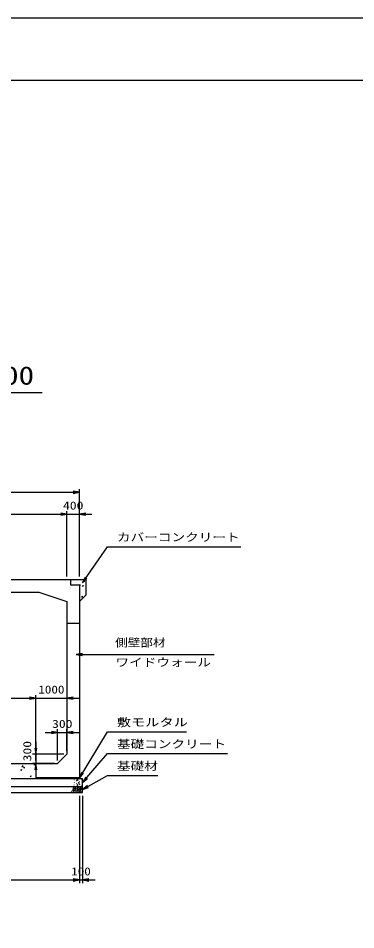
# Model space of a CAD drawing. Units: millimetres at full size. Extents: x 0 to 84100, y 0 to 59400.
# Drawn here: x 19987 to 30809, y 30173 to 59400 of the extents above; entities that cross this region are included whole.
import ezdxf
from ezdxf.enums import TextEntityAlignment as Align

# ---------------------------------------------------------------- set-up
doc = ezdxf.new("R2010")
doc.units = ezdxf.units.MM
for name, color, linetype, lineweight in [('D-DCR-HCHn', 4, 'Continuous', 9), ('D-STR-DIM', 7, 'Continuous', 25), ('D-STR-STRn', 1, 'Continuous', 25), ('D-STR-TXT', 7, 'Continuous', 25), ('D-TTL', 2, 'Continuous', 25), ('D-TTL-TXT', 7, 'Continuous', 25)]:
    doc.layers.add(name, color=color, linetype=linetype, lineweight=lineweight)
doc.styles.add('ＭＳ ゴシック', font='')
doc.styles.get('ＭＳ ゴシック').set_extended_font_data('MS Gothic')

# ---------------------------------------------------------------- blocks, each defined once
blk = doc.blocks.new('open_arrow')
at = {"color": 0, "linetype": 'Continuous', "lineweight": -2}
blk.add_lwpolyline([(7.5, 1.25), (0, 0), (7.5, -1.25)], dxfattribs=at)

msp = doc.modelspace()

# ---------------------------------------------------------------- linework, layer by layer
at = {"layer": 'D-DCR-HCHn'}
for p, q in [((21738.109, 41400), (21763.03, 41383.191)), ((21763.064, 41383.235), (21768.689, 41400)), ((21948.61, 41220), (21972.398, 41248.35)), ((21950, 41218.937), (21978.058, 41216.483)), ((21978.285, 41215.783), (21972.411, 41247.625)), ((22068.599, 41347.808), (22108.167, 41389.046)), ((22068.7, 41347.512), (22113.88, 41340.505)), ((22113.808, 41340.703), (22108.195, 41388.948)), ((22040.99, 41195.704), (22066.259, 41178.66)), ((22041.027, 41195.772), (22076.596, 41209.426)), ((22066.292, 41178.705), (22076.593, 41209.403)), ((21950, 40839.9), (21952.993, 40841.049)), ((21950, 40832.121), (21952.988, 40841.027)), ((22018.179, 40837.026), (22048.543, 40834.369)), ((22018.395, 40837.05), (22042.885, 40866.237)), ((22048.768, 40833.669), (22042.894, 40865.512)), ((20098.657, 35399.926), (20138.224, 35441.163)), ((20098.748, 35399.647), (20143.928, 35392.639)), ((20143.864, 35392.834), (20138.251, 35441.078)), ((20160.743, 35360.37), (20185.233, 35389.557)), ((20191.066, 35357.004), (20185.193, 35388.847)), ((20490.157, 35465.535), (20515.427, 35448.491)), ((20490.208, 35465.588), (20525.778, 35479.242)), ((20515.455, 35448.536), (20525.755, 35479.234)), ((20063.325, 35301.689), (20088.594, 35284.645)), ((20063.375, 35301.743), (20098.945, 35315.396)), ((20088.622, 35284.69), (20098.922, 35315.388)), ((20160.519, 35360.351), (20190.883, 35357.695)), ((20366.553, 35097.159), (20391.822, 35080.115)), ((20366.605, 35097.211), (20402.174, 35110.865)), ((20391.85, 35080.16), (20402.151, 35110.858)), ((20524.887, 35328.473), (20550, 35326.276)), ((20525.112, 35328.492), (20549.602, 35357.678)), ((20550, 35354.583), (20549.56, 35356.966))]:
    msp.add_line(p, q, dxfattribs=at)
for points in [[(21740.028, 34572.493), (21755.163, 34574.274), (21765.134, 34579.787), (21769.165, 34592.722), (21769.055, 34604.963), (21759.828, 34621.678), (21741.758, 34632.822), (21714.269, 34628.403), (21692.547, 34620.334), (21687.357, 34596.125), (21691.97, 34578.257), (21713.116, 34572.877)], [(21772.403, 34620.331), (21782.105, 34625.079), (21789.11, 34633.822), (21789.281, 34645.084), (21785.058, 34655.627), (21769.811, 34657.625), (21754.946, 34658.018), (21740.519, 34652.512), (21738.151, 34643.273), (21750.46, 34632.195), (21765.445, 34623.15)], [(21756.628, 34661.832), (21751.312, 34666.874), (21744.524, 34675.68), (21742.855, 34683.275), (21746.856, 34697.685), (21760.912, 34708.67), (21781.093, 34707.89), (21808.302, 34693.001), (21817.914, 34680.757), (21814.848, 34666.784), (21805.222, 34660.04), (21796.401, 34659.145), (21782.637, 34659.524), (21769.192, 34661.002)], [(21817.988, 34729.601), (21824.036, 34735.086), (21825.103, 34740.792), (21821.586, 34753.305), (21811.29, 34767.61), (21788.996, 34766.105), (21767.429, 34755.811), (21752.805, 34735.597), (21754.979, 34722.456), (21761.98, 34715.716), (21773.231, 34713.215), (21789.489, 34717.483), (21810.711, 34724.481)], [(21837.648, 34623.637), (21822.694, 34632.556), (21796.56, 34632.292), (21775.07, 34613.525), (21771.357, 34584.899), (21785.147, 34574.245), (21821.902, 34571.871), (21838.269, 34581.633), (21842.828, 34604.06)], [(21800.029, 34635.265), (21795.817, 34638.446), (21792.314, 34643.505), (21792.19, 34650.431), (21796.586, 34656.067), (21804.231, 34657.977), (21810.644, 34656.179), (21812.296, 34650.442), (21813.104, 34644.835), (21812.119, 34637.456), (21806.025, 34634.127)], [(21845.202, 34695.711), (21843.546, 34689.566), (21837.989, 34685.193), (21825.81, 34683.302), (21814.695, 34689.802), (21804.408, 34699.138), (21795.142, 34707.333), (21795.365, 34713.462), (21801.264, 34718.875), (21815.797, 34720.356), (21828.53, 34714.383), (21837.989, 34705.165), (21842.719, 34700.556)], [(21836.797, 34629.533), (21872.171, 34636.129), (21887.218, 34648.266), (21891.97, 34667.263), (21877.287, 34681.629), (21848.677, 34689.69), (21827.03, 34676.761), (21813.039, 34659.347), (21816.998, 34641.67)], [(21876.553, 34686.214), (21889.311, 34690.569), (21890.575, 34718.678), (21877.488, 34747.359), (21860.552, 34763.536), (21828.597, 34757.032), (21825.867, 34721.913), (21836.184, 34709.876), (21864.261, 34694.301)], [(21885.412, 34577.783), (21866.15, 34573.503), (21849.028, 34582.064), (21846.888, 34601.326), (21849.032, 34624.878), (21872.571, 34632.327), (21887.553, 34628.603), (21893.973, 34612.027), (21893.973, 34588.484)], [(21902.534, 34575.643), (21896.114, 34594.905), (21898.254, 34616.308), (21883.272, 34639.85), (21902.534, 34650.551), (21923.937, 34639.85), (21936.778, 34622.728), (21941.059, 34594.905), (21936.778, 34579.924), (21923.937, 34573.503)], [(21941.015, 34708.431), (21952.573, 34680.693), (21943.327, 34669.136), (21915.589, 34669.136), (21904.032, 34673.759), (21892.475, 34689.939), (21892.475, 34703.808), (21904.032, 34722.299), (21917.901, 34724.611)], [(21906.815, 34650.551), (21896.114, 34659.112), (21900.394, 34665.533), (21915.376, 34665.533), (21921.796, 34663.393), (21926.077, 34654.832), (21919.656, 34648.411)], [(21938.918, 34627.009), (21928.217, 34652.692), (21936.778, 34663.393), (21962.461, 34663.393), (21973.162, 34659.112), (21983.863, 34644.131), (21983.863, 34631.289), (21973.162, 34614.167), (21960.321, 34612.027)], [(21980.31, 34763.906), (21987.244, 34743.102), (21984.933, 34719.988), (22001.113, 34694.562), (21980.31, 34683.005), (21957.195, 34694.562), (21943.327, 34713.053), (21938.704, 34743.102), (21943.327, 34759.283), (21957.195, 34766.217)], [(21943.199, 34579.924), (21943.199, 34605.606), (21953.9, 34612.027), (21964.601, 34605.606), (21966.741, 34590.625), (21964.601, 34577.783), (21949.619, 34573.503)], [(21975.687, 34683.005), (21987.244, 34673.759), (21982.621, 34666.824), (21966.441, 34666.824), (21959.507, 34669.136), (21954.884, 34678.382), (21961.818, 34685.316)], [(21990.284, 34573.503), (21975.302, 34579.924), (21971.022, 34601.326), (21979.583, 34616.308), (21994.565, 34620.588), (22013.827, 34618.448), (22035.229, 34609.887), (22045.93, 34597.045), (22045.93, 34582.064), (22039.51, 34573.503), (22013.827, 34575.643)], [(21998.845, 34627.009), (21981.723, 34652.692), (21983.863, 34659.112), (22007.406, 34665.533), (22028.808, 34663.393), (22043.79, 34650.551), (22045.93, 34635.57), (22043.79, 34620.588), (22026.668, 34616.308)], [(21998.802, 34761.594), (22019.605, 34766.217), (22038.096, 34756.971), (22040.408, 34736.168), (22035.785, 34719.988), (22012.67, 34713.053), (21996.49, 34713.053), (21989.556, 34724.611), (21989.556, 34750.037)], [(22042.719, 34703.808), (22049.654, 34683.005), (22040.408, 34669.136), (22017.293, 34666.824), (22001.512, 34673.599), (22008.048, 34689.939), (22003.425, 34699.185), (22012.67, 34708.431), (22026.539, 34713.053)]]:
    msp.add_lwpolyline(points, close=True, dxfattribs=at)
msp.add_lwpolyline([(21906.568, 34768.547), (21923.907, 34766.446), (21935.742, 34758.701), (21935.374, 34739.819), (21929.486, 34726.087), (21914.975, 34726.185), (21894.893, 34729.153), (21885.201, 34743.689), (21875.918, 34753.492), (21873.116, 34764.345), (21885.901, 34768.547), (21906.918, 34768.547)], dxfattribs=at)
for centre, radius in [((21781.091, 34975.045), 4.5), ((21781.091, 34814.955), 4.5), ((21782.803, 34895.221), 4.5), ((21858.437, 34951.359), 4.5), ((21858.437, 34862.459), 4.5), ((21890.004, 34975.045), 11.25), ((21890.004, 34814.955), 11.25), ((21924.996, 34886.145), 11.25), ((21956.563, 34927.541), 4.5), ((21956.563, 34838.641), 4.5), ((22032.197, 34984.121), 4.5), ((22032.197, 34805.879), 4.5), ((22033.909, 34886.145), 4.5)]:
    msp.add_circle(centre, radius, dxfattribs=at)
at = {"layer": 'D-STR-DIM'}
for p, q in [((10150, 44200), (21950, 44200)), ((21950, 41500), (21950, 44300)), ((21550, 41500), (21550, 43600)), ((21550, 41500), (21550, 43600)), ((21950, 41500), (21950, 43600)), ((10550, 43500), (21550, 43500)), ((21150, 43500), (22350, 43500)), ((11550, 37600), (20550, 37600)), ((20150, 37600), (21950, 37600)), ((20550, 35600), (20550, 37700)), ((20550, 35600), (20550, 37700)), ((21250, 35600), (21250, 36600)), ((21550, 35900), (21550, 36600)), ((20850, 36500), (21950, 36500)), ((20550, 36200), (20550, 35100)), ((21450, 35800), (20450, 35800)), ((21150, 35500), (20450, 35500)), ((21950, 34470), (21950, 31670)), ((21950, 34470), (21950, 31670)), ((22050, 34470), (22050, 31670)), ((10150, 31770), (21950, 31770)), ((21550, 31770), (22450, 31770))]:
    msp.add_line(p, q, dxfattribs=at)
at = {"layer": 'D-STR-STRn'}
for p, q in [((10430, 41400), (21670, 41400)), ((21670, 41220), (21670, 41400)), ((21670, 41400), (22150, 41400)), ((21950, 41220), (21670, 41220)), ((21950, 41220), (21950, 35050)), ((22150, 41400), (22150, 40900)), ((11450, 41000), (20650, 41000)), ((20650, 41000), (21550, 40700)), ((21550, 40700), (21550, 35800)), ((22150, 40900), (21950, 40700)), ((21550, 40000), (21950, 40000)), ((21250, 35500), (21550, 35800)), ((10850, 35500), (21250, 35500)), ((20550, 35500), (20550, 35020)), ((10050, 35020), (22050, 35020)), ((20550, 35050), (21950, 35050)), ((21950, 35050), (21950, 35020)), ((22050, 34570), (22050, 35020)), ((10050, 34770), (22050, 34770)), ((10050, 34570), (22050, 34570))]:
    msp.add_line(p, q, dxfattribs=at)
at = {"layer": 'D-STR-TXT'}
for points in [[(22050, 41300), (22850, 42451.777), (23050, 42451.777), (27120.812, 42451.777)], [(21850, 39000), (22795.788, 39000), (22995.788, 39000), (26265.331, 39000)], [(21950, 35035), (22850, 36520), (23050, 36520), (25383.249, 36520)], [(22050, 34895), (22850, 35820), (23050, 35820), (26701.523, 35820)], [(22050, 34670), (22850, 35120), (23050, 35120), (24464.721, 35120)]]:
    msp.add_lwpolyline(points, dxfattribs=at)
at = {"layer": 'D-TTL'}
for points in [[(0, 0), (84100, 0), (84100, 59400), (0, 59400)], [(2000, 2000), (82100, 2000), (82100, 57400), (2000, 57400)]]:
    msp.add_lwpolyline(points, close=True, dxfattribs=at)
at = {"layer": 'D-TTL-TXT'}
msp.add_line((11350, 47400), (20750, 47400), dxfattribs=at)

# ---------------------------------------------------------------- block references
at = {"layer": 'D-STR-DIM', "xscale": 26.7, "yscale": 26.7}
for p, rotation in [((21950, 44200), 180), ((21550, 43500), 180), ((21550, 43500), 180), ((20550, 37600), 180), ((20550, 37600), 180), ((21250, 36500), 180), ((20550, 35800), 90), ((20550, 35500), 270), ((21950, 31770), 180), ((21950, 31770), 180)]:
    msp.add_blockref('open_arrow', p, dxfattribs=dict(at, rotation=rotation))
for p in [(21950, 43500), (21550, 37600), (21550, 36500), (22050, 31770)]:
    msp.add_blockref('open_arrow', p, dxfattribs=at)
at = {"layer": 'D-STR-TXT', "xscale": 26.7, "yscale": 26.7}
for p, rotation in [((22050, 41300), 55.2), ((21950, 35035), 58.8), ((22050, 34895), 49.1), ((22050, 34670), 29.4)]:
    msp.add_blockref('open_arrow', p, dxfattribs=dict(at, rotation=rotation))
msp.add_blockref('open_arrow', (21850, 39000), dxfattribs=at)

# ---------------------------------------------------------------- texts
at = {"layer": 'D-STR-DIM', "style": 'ＭＳ ゴシック'}
for s, width, p in [('400', 1.25, (21750, 43775)), ('1000', 1.2, (21050, 37875)), ('300', 1.25, (21400, 36775)), ('100', 1.2, (22000, 32045))]:
    msp.add_text(s, height=256.6, dxfattribs=dict(at, width=width)).set_placement(p, align=Align.MIDDLE_CENTER)
at = {"layer": 'D-STR-DIM', "style": 'ＭＳ ゴシック', "width": 1.25}
msp.add_text('300', height=256.6, rotation=90, dxfattribs=at).set_placement((20275, 35900), align=Align.MIDDLE_CENTER)
at = {"layer": 'D-STR-TXT', "style": 'ＭＳ ゴシック'}
for s, width, p in [('カバーコンクリート', 1.25, (23150, 42551.777)), ('ワイドウォール', 1.25, (23102.895, 38541.371)), ('敷モルタル', 1.3, (23150, 36620)), ('基礎コンクリート', 1.25, (23150, 35920)), ('基礎材', 1.25, (23150, 35220))]:
    msp.add_text(s, height=256.6, dxfattribs=dict(at, width=width)).set_placement(p, align=Align.BOTTOM_LEFT)
at = {"layer": 'D-STR-TXT', "style": 'ＭＳ ゴシック', "width": 1.15}
msp.add_text('側壁部材\u3000\u3000\u3000\u3000', height=256.6, dxfattribs=at).set_placement((23095.788, 39508.629), align=Align.TOP_LEFT)
at = {"layer": 'D-TTL-TXT', "style": 'ＭＳ ゴシック', "width": 1.25}
msp.add_text('5500', height=586.5, dxfattribs=at).set_placement((19500, 47475), align=Align.BOTTOM_CENTER)

doc.saveas('drawing.dxf')
